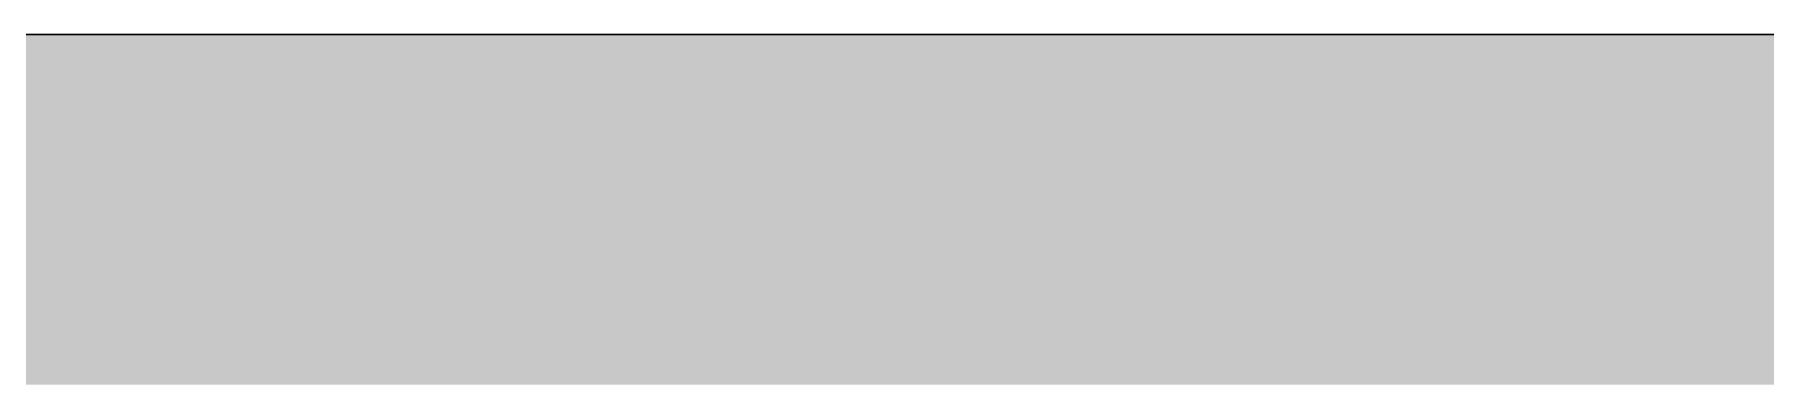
# Model space of a CAD drawing. Header units: inches. Extents: x 8 to 28, y 6.3 to 13.5.
# Drawn here: x 10.513 to 13.015, y 10.616 to 11.116 of the extents above; entities that cross this region are included whole.
import ezdxf

# ---------------------------------------------------------------- set-up
doc = ezdxf.new("R2010")
doc.units = ezdxf.units.IN
doc.header["$MEASUREMENT"] = 0
doc.layers.add('FABRIC-ROLL', color=7, linetype='Continuous', lineweight=30)
doc.layers.add('SHADE-BRACKET', color=7, linetype='Continuous', lineweight=30)

# ---------------------------------------------------------------- blocks, each defined once
blk = doc.blocks.new('FABRIC-ROLL-085585')
at = {"layer": 'FABRIC-ROLL', "transparency": 33554559, "extrusion": (0, 0, -1)}
h = blk.add_hatch(color=254, dxfattribs=at)
h.paths.add_polyline_path([(-21.4996, -1.128), (-21.4996, -1.6339), (-2.4996, -1.6339), (-2.4996, -1.128)])
h.paths.add_polyline_path([(-21.4996, 1.3425), (-21.4996, 0.8366), (-2.4996, 0.8366), (-2.4996, 1.3425)])
at = {"layer": 'FABRIC-ROLL'}
blk.add_line((21.4996, 1.3425), (2.4996, 1.3425), dxfattribs=at)
at = {"layer": 'FABRIC-ROLL', "extrusion": (0, 0, -1)}
blk.add_line((21.4996, 1.3425), (2.4996, 1.3425), dxfattribs=at)
blk = doc.blocks.new('ROLL-085585')
at = {"layer": 'FABRIC-ROLL'}
blk.add_blockref('FABRIC-ROLL-085585', (0, 0), dxfattribs=at)
blk = doc.blocks.new('SYSTEM-085585')
at = {"layer": 'SHADE-BRACKET'}
blk.add_blockref('ROLL-085585', (0.09, 4.3353), dxfattribs=at)
blk.add_blockref('ROLL-085585', (0.09, 4.3353), dxfattribs=at)

msp = doc.modelspace()

# ---------------------------------------------------------------- block references
at = {"layer": 'SHADE-BRACKET'}
msp.add_blockref('SYSTEM-085585', (5.9452, 5.4384), dxfattribs=at)

doc.saveas('drawing.dxf')
